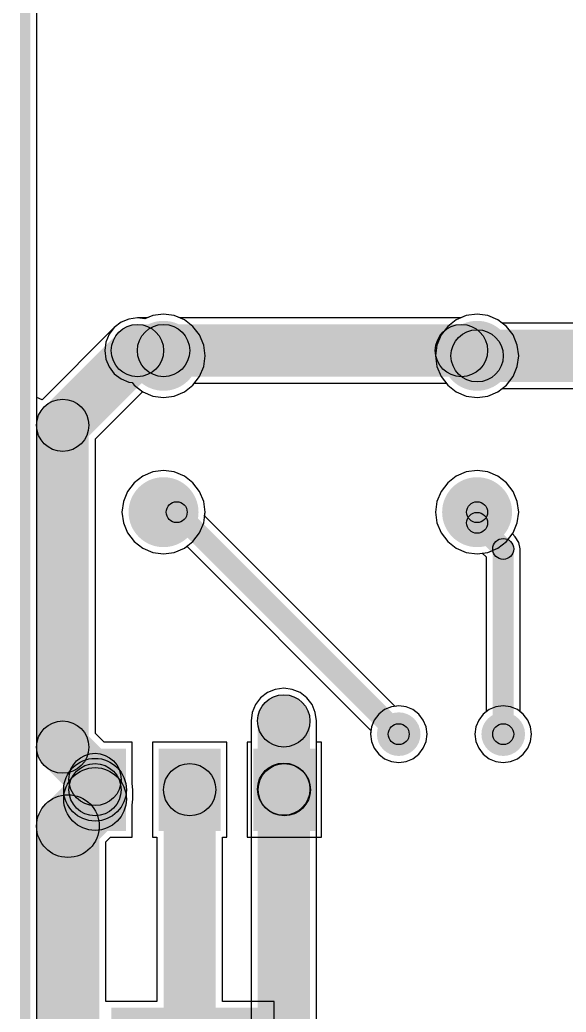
# Model space of a CAD drawing. Header units: millimetres. Extents: x -4.1 to 28.1, y -16.1 to 77.1.
# Drawn here: x -4.13 to 9.15, y 6.38 to 30.5 of the extents above; entities that cross this region are included whole.
import ezdxf

# ---------------------------------------------------------------- set-up
doc = ezdxf.new("R2010")
doc.units = ezdxf.units.MM
for name, color, linetype in [('BottomLayer', 5, 'Continuous'), ('KeepOutLayer', 6, 'Continuous'), ('PadHoleLayer', 156, 'Continuous'), ('TopLayer', 1, 'Continuous'), ('ViaHoleLayer', 16, 'Continuous')]:
    doc.layers.add(name, color=color, linetype=linetype)

# ---------------------------------------------------------------- blocks, each defined once
blk = doc.blocks.new('DIP_18_5')
at = {"layer": 'BottomLayer'}
blk.add_hatch(color=5, dxfattribs=at).paths.add_polyline_path([(-4.78, 10.69), (-3.72, 10.69), (-3.72, 9.63), (-4.78, 9.63)])
h = blk.add_hatch(color=5, dxfattribs=at)
edge = h.paths.add_edge_path()
edge.add_arc((4.25, 10.16), 0.53, 0, 360)
h = blk.add_hatch(color=5, dxfattribs=at)
edge = h.paths.add_edge_path()
edge.add_arc((-4.25, 7.62), 0.53, 0, 360)
h = blk.add_hatch(color=5, dxfattribs=at)
edge = h.paths.add_edge_path()
edge.add_arc((4.25, 7.62), 0.53, 0, 360)
h = blk.add_hatch(color=5, dxfattribs=at)
edge = h.paths.add_edge_path()
edge.add_arc((-4.25, 5.08), 0.53, 0, 360)
h = blk.add_hatch(color=5, dxfattribs=at)
edge = h.paths.add_edge_path()
edge.add_arc((4.25, 5.08), 0.53, 0, 360)
h = blk.add_hatch(color=5, dxfattribs=at)
edge = h.paths.add_edge_path()
edge.add_arc((-4.25, 2.54), 0.53, 0, 360)
h = blk.add_hatch(color=5, dxfattribs=at)
edge = h.paths.add_edge_path()
edge.add_arc((4.25, 2.54), 0.53, 0, 360)
h = blk.add_hatch(color=5, dxfattribs=at)
edge = h.paths.add_edge_path()
edge.add_arc((-4.25, 0), 0.53, 0, 360)
h = blk.add_hatch(color=5, dxfattribs=at)
edge = h.paths.add_edge_path()
edge.add_arc((4.25, 0), 0.53, 0, 360)
h = blk.add_hatch(color=5, dxfattribs=at)
edge = h.paths.add_edge_path()
edge.add_arc((-4.25, -2.54), 0.53, 0, 360)
h = blk.add_hatch(color=5, dxfattribs=at)
edge = h.paths.add_edge_path()
edge.add_arc((4.25, -2.54), 0.53, 0, 360)
h = blk.add_hatch(color=5, dxfattribs=at)
edge = h.paths.add_edge_path()
edge.add_arc((-4.25, -5.08), 0.53, 0, 360)
h = blk.add_hatch(color=5, dxfattribs=at)
edge = h.paths.add_edge_path()
edge.add_arc((4.25, -5.08), 0.53, 0, 360)
h = blk.add_hatch(color=5, dxfattribs=at)
edge = h.paths.add_edge_path()
edge.add_arc((-4.25, -7.62), 0.53, 0, 360)
h = blk.add_hatch(color=5, dxfattribs=at)
edge = h.paths.add_edge_path()
edge.add_arc((4.25, -7.62), 0.53, 0, 360)
h = blk.add_hatch(color=5, dxfattribs=at)
edge = h.paths.add_edge_path()
edge.add_arc((-4.25, -10.16), 0.53, 0, 360)
h = blk.add_hatch(color=5, dxfattribs=at)
edge = h.paths.add_edge_path()
edge.add_arc((4.25, -10.16), 0.53, 0, 360)
at = {"layer": 'PadHoleLayer'}
h = blk.add_hatch(color=156, dxfattribs=at)
edge = h.paths.add_edge_path()
edge.add_arc((-4.25, 10.16), 0.33, 0, 360)
h = blk.add_hatch(color=156, dxfattribs=at)
edge = h.paths.add_edge_path()
edge.add_arc((4.25, 10.16), 0.33, 0, 360)
h = blk.add_hatch(color=156, dxfattribs=at)
edge = h.paths.add_edge_path()
edge.add_arc((-4.25, 7.62), 0.33, 0, 360)
h = blk.add_hatch(color=156, dxfattribs=at)
edge = h.paths.add_edge_path()
edge.add_arc((4.25, 7.62), 0.33, 0, 360)
h = blk.add_hatch(color=156, dxfattribs=at)
edge = h.paths.add_edge_path()
edge.add_arc((-4.25, 5.08), 0.33, 0, 360)
h = blk.add_hatch(color=156, dxfattribs=at)
edge = h.paths.add_edge_path()
edge.add_arc((4.25, 5.08), 0.33, 0, 360)
h = blk.add_hatch(color=156, dxfattribs=at)
edge = h.paths.add_edge_path()
edge.add_arc((-4.25, 2.54), 0.33, 0, 360)
h = blk.add_hatch(color=156, dxfattribs=at)
edge = h.paths.add_edge_path()
edge.add_arc((4.25, 2.54), 0.33, 0, 360)
h = blk.add_hatch(color=156, dxfattribs=at)
edge = h.paths.add_edge_path()
edge.add_arc((-4.25, 0), 0.33, 0, 360)
h = blk.add_hatch(color=156, dxfattribs=at)
edge = h.paths.add_edge_path()
edge.add_arc((4.25, 0), 0.33, 0, 360)
h = blk.add_hatch(color=156, dxfattribs=at)
edge = h.paths.add_edge_path()
edge.add_arc((-4.25, -2.54), 0.33, 0, 360)
h = blk.add_hatch(color=156, dxfattribs=at)
edge = h.paths.add_edge_path()
edge.add_arc((4.25, -2.54), 0.33, 0, 360)
h = blk.add_hatch(color=156, dxfattribs=at)
edge = h.paths.add_edge_path()
edge.add_arc((-4.25, -5.08), 0.33, 0, 360)
h = blk.add_hatch(color=156, dxfattribs=at)
edge = h.paths.add_edge_path()
edge.add_arc((4.25, -5.08), 0.33, 0, 360)
h = blk.add_hatch(color=156, dxfattribs=at)
edge = h.paths.add_edge_path()
edge.add_arc((-4.25, -7.62), 0.33, 0, 360)
h = blk.add_hatch(color=156, dxfattribs=at)
edge = h.paths.add_edge_path()
edge.add_arc((4.25, -7.62), 0.33, 0, 360)
h = blk.add_hatch(color=156, dxfattribs=at)
edge = h.paths.add_edge_path()
edge.add_arc((-4.25, -10.16), 0.33, 0, 360)
h = blk.add_hatch(color=156, dxfattribs=at)
edge = h.paths.add_edge_path()
edge.add_arc((4.25, -10.16), 0.33, 0, 360)
at = {"layer": 'TopLayer'}
blk.add_hatch(color=1, dxfattribs=at).paths.add_polyline_path([(-4.78, 10.69), (-3.72, 10.69), (-3.72, 9.63), (-4.78, 9.63)])
h = blk.add_hatch(color=1, dxfattribs=at)
edge = h.paths.add_edge_path()
edge.add_arc((4.25, 10.16), 0.53, 0, 360)
h = blk.add_hatch(color=1, dxfattribs=at)
edge = h.paths.add_edge_path()
edge.add_arc((-4.25, 7.62), 0.53, 0, 360)
h = blk.add_hatch(color=1, dxfattribs=at)
edge = h.paths.add_edge_path()
edge.add_arc((4.25, 7.62), 0.53, 0, 360)
h = blk.add_hatch(color=1, dxfattribs=at)
edge = h.paths.add_edge_path()
edge.add_arc((-4.25, 5.08), 0.53, 0, 360)
h = blk.add_hatch(color=1, dxfattribs=at)
edge = h.paths.add_edge_path()
edge.add_arc((4.25, 5.08), 0.53, 0, 360)
h = blk.add_hatch(color=1, dxfattribs=at)
edge = h.paths.add_edge_path()
edge.add_arc((-4.25, 2.54), 0.53, 0, 360)
h = blk.add_hatch(color=1, dxfattribs=at)
edge = h.paths.add_edge_path()
edge.add_arc((4.25, 2.54), 0.53, 0, 360)
h = blk.add_hatch(color=1, dxfattribs=at)
edge = h.paths.add_edge_path()
edge.add_arc((-4.25, 0), 0.53, 0, 360)
h = blk.add_hatch(color=1, dxfattribs=at)
edge = h.paths.add_edge_path()
edge.add_arc((4.25, 0), 0.53, 0, 360)
h = blk.add_hatch(color=1, dxfattribs=at)
edge = h.paths.add_edge_path()
edge.add_arc((-4.25, -2.54), 0.53, 0, 360)
h = blk.add_hatch(color=1, dxfattribs=at)
edge = h.paths.add_edge_path()
edge.add_arc((4.25, -2.54), 0.53, 0, 360)
h = blk.add_hatch(color=1, dxfattribs=at)
edge = h.paths.add_edge_path()
edge.add_arc((-4.25, -5.08), 0.53, 0, 360)
h = blk.add_hatch(color=1, dxfattribs=at)
edge = h.paths.add_edge_path()
edge.add_arc((4.25, -5.08), 0.53, 0, 360)
h = blk.add_hatch(color=1, dxfattribs=at)
edge = h.paths.add_edge_path()
edge.add_arc((-4.25, -7.62), 0.53, 0, 360)
h = blk.add_hatch(color=1, dxfattribs=at)
edge = h.paths.add_edge_path()
edge.add_arc((4.25, -7.62), 0.53, 0, 360)
h = blk.add_hatch(color=1, dxfattribs=at)
edge = h.paths.add_edge_path()
edge.add_arc((-4.25, -10.16), 0.53, 0, 360)
h = blk.add_hatch(color=1, dxfattribs=at)
edge = h.paths.add_edge_path()
edge.add_arc((4.25, -10.16), 0.53, 0, 360)
blk = doc.blocks.new('SOT_223_6')
at = {"layer": 'TopLayer'}
for points in [[(-1.9, 4.4), (1.9, 4.4), (1.9, 2.4), (-1.9, 2.4)], [(-3.05, -1.9), (-1.55, -1.9), (-1.55, -3.9), (-3.05, -3.9)], [(-0.75, -1.9), (0.75, -1.9), (0.75, -3.9), (-0.75, -3.9)], [(1.55, -1.9), (3.05, -1.9), (3.05, -3.9), (1.55, -3.9)]]:
    blk.add_hatch(color=1, dxfattribs=at).paths.add_polyline_path(points)
blk = doc.blocks.new('RELAY_HF41F_012_ZST_10')
at = {"layer": 'BottomLayer'}
h = blk.add_hatch(color=5, dxfattribs=at)
edge = h.paths.add_edge_path()
edge.add_arc((-20.2, 0), 0.85, 0, 360)
h = blk.add_hatch(color=5, dxfattribs=at)
edge = h.paths.add_edge_path()
edge.add_arc((-16.4, 0), 0.85, 0, 360)
at = {"layer": 'PadHoleLayer'}
h = blk.add_hatch(color=156, dxfattribs=at)
edge = h.paths.add_edge_path()
edge.add_arc((-20.2, 0), 0.65, 0, 360)
h = blk.add_hatch(color=156, dxfattribs=at)
edge = h.paths.add_edge_path()
edge.add_arc((-16.4, 0), 0.65, 0, 360)
at = {"layer": 'TopLayer'}
h = blk.add_hatch(color=1, dxfattribs=at)
edge = h.paths.add_edge_path()
edge.add_arc((-20.2, 0), 0.85, 0, 360)
h = blk.add_hatch(color=1, dxfattribs=at)
edge = h.paths.add_edge_path()
edge.add_arc((-16.4, 0), 0.85, 0, 360)
blk = doc.blocks.new('RELAY_HF41F_012_ZST_11')
at = {"layer": 'BottomLayer'}
h = blk.add_hatch(color=5, dxfattribs=at)
edge = h.paths.add_edge_path()
edge.add_arc((-20.2, 0), 0.85, 0, 360)
h = blk.add_hatch(color=5, dxfattribs=at)
edge = h.paths.add_edge_path()
edge.add_arc((-16.4, 0), 0.85, 0, 360)
at = {"layer": 'PadHoleLayer'}
h = blk.add_hatch(color=156, dxfattribs=at)
edge = h.paths.add_edge_path()
edge.add_arc((-20.2, 0), 0.65, 0, 360)
h = blk.add_hatch(color=156, dxfattribs=at)
edge = h.paths.add_edge_path()
edge.add_arc((-16.4, 0), 0.65, 0, 360)
at = {"layer": 'TopLayer'}
h = blk.add_hatch(color=1, dxfattribs=at)
edge = h.paths.add_edge_path()
edge.add_arc((-20.2, 0), 0.85, 0, 360)
h = blk.add_hatch(color=1, dxfattribs=at)
edge = h.paths.add_edge_path()
edge.add_arc((-16.4, 0), 0.85, 0, 360)

msp = doc.modelspace()

# ---------------------------------------------------------------- hatches: boundary and pattern name
at = {"layer": 'BottomLayer'}
h = msp.add_hatch(color=5, dxfattribs=at)
edge = h.paths.add_edge_path()
edge.add_arc((-1.27, 22.462), 0.635, 0, 360)
h = msp.add_hatch(color=5, dxfattribs=at)
edge = h.paths.add_edge_path()
edge.add_arc((-0.635, 22.462), 0.635, 0, 360)
for points in [[(-1.27, 21.827), (-1.27, 23.097), (-0.635, 23.097), (-0.635, 21.827)], [(-0.635, 21.827), (-0.635, 23.097), (6.604, 23.097), (6.604, 21.827)], [(6.985, 21.7), (6.985, 22.97), (14.605, 22.97), (14.605, 21.7)], [(2.921, 2.314), (1.651, 2.314), (1.651, 13.462), (2.921, 13.462)]]:
    msp.add_hatch(color=5, dxfattribs=at).paths.add_polyline_path(points)
h = msp.add_hatch(color=5, dxfattribs=at)
edge = h.paths.add_edge_path()
edge.add_arc((-0.635, 22.462), 0.635, 0, 360)
h = msp.add_hatch(color=5, dxfattribs=at)
edge = h.paths.add_edge_path()
edge.add_arc((6.604, 22.462), 0.635, 0, 360)
h = msp.add_hatch(color=5, dxfattribs=at)
edge = h.paths.add_edge_path()
edge.add_arc((6.985, 22.335), 0.635, 0, 360)
h = msp.add_hatch(color=5, dxfattribs=at)
edge = h.paths.add_edge_path()
edge.add_arc((2.286, 13.462), 0.635, 0, 360)
h = msp.add_hatch(color=5, dxfattribs=at)
edge = h.paths.add_edge_path()
edge.add_arc((2.286, 13.462), 0.635, 0, 360)
at = {"layer": 'KeepOutLayer'}
msp.add_hatch(color=6, dxfattribs=at).paths.add_polyline_path([(-3.873, -16), (-4.127, -16), (-4.127, 77), (-3.873, 77)])
at = {"layer": 'TopLayer'}
for points in [[(-2.637, 20.197), (-3.535, 21.095), (-1.719, 22.911), (-0.821, 22.013)], [(-2.451, 12.826), (-3.721, 12.826), (-3.721, 20.646), (-2.451, 20.646)], [(-0.495, 18.355), (-0.135, 18.715), (5.26, 13.32), (4.9, 12.96)], [(7.239, 18.276), (6.731, 18.276), (6.731, 18.535), (7.239, 18.535)], [(6.805, 18.097), (7.165, 18.456), (7.8, 17.821), (7.44, 17.462)], [(7.874, 13.14), (7.366, 13.14), (7.366, 17.641), (7.874, 17.641)], [(-3.535, 12.377), (-2.637, 13.275), (-1.851, 12.489), (-2.749, 11.591)], [(2.921, 11.804), (1.651, 11.804), (1.651, 13.462), (2.921, 13.462)], [(-2.42, 10.367), (-3.497, 11.444), (-2.839, 12.103), (-1.761, 11.025)], [(1.837, 11.355), (2.735, 12.253), (2.749, 12.239), (1.851, 11.341)], [(-1.665, 11.79), (-2.935, 11.79), (-2.935, 12.04), (-1.665, 12.04)], [(-1.538, 11.564), (-3.062, 11.564), (-3.062, 11.79), (-1.538, 11.79)], [(0.635, 5.49), (-0.635, 5.49), (-0.635, 11.79), (0.635, 11.79)], [(-2.197, -8.471), (-3.721, -8.471), (-3.721, 10.905), (-2.197, 10.905)]]:
    msp.add_hatch(color=1, dxfattribs=at).paths.add_polyline_path(points)
h = msp.add_hatch(color=1, dxfattribs=at)
edge = h.paths.add_edge_path()
edge.add_arc((-1.27, 22.462), 0.635, 0, 360)
h = msp.add_hatch(color=1, dxfattribs=at)
edge = h.paths.add_edge_path()
edge.add_arc((-3.086, 20.646), 0.635, 0, 360)
h = msp.add_hatch(color=1, dxfattribs=at)
edge = h.paths.add_edge_path()
edge.add_arc((-3.086, 20.646), 0.635, 0, 360)
h = msp.add_hatch(color=1, dxfattribs=at)
edge = h.paths.add_edge_path()
edge.add_arc((-0.315, 18.535), 0.254, 0, 360)
h = msp.add_hatch(color=1, dxfattribs=at)
edge = h.paths.add_edge_path()
edge.add_arc((6.985, 18.535), 0.254, 0, 360)
h = msp.add_hatch(color=1, dxfattribs=at)
edge = h.paths.add_edge_path()
edge.add_arc((6.985, 18.276), 0.254, 0, 360)
h = msp.add_hatch(color=1, dxfattribs=at)
edge = h.paths.add_edge_path()
edge.add_arc((6.985, 18.276), 0.254, 0, 360)
h = msp.add_hatch(color=1, dxfattribs=at)
edge = h.paths.add_edge_path()
edge.add_arc((7.62, 17.641), 0.254, 0, 360)
h = msp.add_hatch(color=1, dxfattribs=at)
edge = h.paths.add_edge_path()
edge.add_arc((7.62, 17.641), 0.254, 0, 360)
h = msp.add_hatch(color=1, dxfattribs=at)
edge = h.paths.add_edge_path()
edge.add_arc((2.286, 13.462), 0.635, 0, 360)
h = msp.add_hatch(color=1, dxfattribs=at)
edge = h.paths.add_edge_path()
edge.add_arc((2.286, 13.462), 0.635, 0, 360)
h = msp.add_hatch(color=1, dxfattribs=at)
edge = h.paths.add_edge_path()
edge.add_arc((-3.086, 12.826), 0.635, 0, 360)
h = msp.add_hatch(color=1, dxfattribs=at)
edge = h.paths.add_edge_path()
edge.add_arc((-3.086, 12.826), 0.635, 0, 360)
h = msp.add_hatch(color=1, dxfattribs=at)
edge = h.paths.add_edge_path()
edge.add_arc((5.08, 13.14), 0.254, 0, 360)
h = msp.add_hatch(color=1, dxfattribs=at)
edge = h.paths.add_edge_path()
edge.add_arc((7.62, 13.14), 0.254, 0, 360)
h = msp.add_hatch(color=1, dxfattribs=at)
edge = h.paths.add_edge_path()
edge.add_arc((-2.3, 11.79), 0.762, 0, 360)
h = msp.add_hatch(color=1, dxfattribs=at)
edge = h.paths.add_edge_path()
edge.add_arc((-2.3, 12.04), 0.635, 0, 360)
h = msp.add_hatch(color=1, dxfattribs=at)
edge = h.paths.add_edge_path()
edge.add_arc((-2.3, 12.04), 0.635, 0, 360)
h = msp.add_hatch(color=1, dxfattribs=at)
edge = h.paths.add_edge_path()
edge.add_arc((-2.3, 11.564), 0.762, 0, 360)
h = msp.add_hatch(color=1, dxfattribs=at)
edge = h.paths.add_edge_path()
edge.add_arc((-2.3, 11.564), 0.762, 0, 360)
h = msp.add_hatch(color=1, dxfattribs=at)
edge = h.paths.add_edge_path()
edge.add_arc((-2.3, 11.79), 0.635, 0, 360)
h = msp.add_hatch(color=1, dxfattribs=at)
edge = h.paths.add_edge_path()
edge.add_arc((0, 11.79), 0.635, 0, 360)
h = msp.add_hatch(color=1, dxfattribs=at)
edge = h.paths.add_edge_path()
edge.add_arc((2.286, 11.804), 0.635, 0, 360)
h = msp.add_hatch(color=1, dxfattribs=at)
edge = h.paths.add_edge_path()
edge.add_arc((2.286, 11.804), 0.635, 0, 360)
h = msp.add_hatch(color=1, dxfattribs=at)
edge = h.paths.add_edge_path()
edge.add_arc((2.3, 11.79), 0.635, 0, 360)
h = msp.add_hatch(color=1, dxfattribs=at)
edge = h.paths.add_edge_path()
edge.add_arc((-2.959, 10.905), 0.762, 0, 360)
h = msp.add_hatch(color=1, dxfattribs=at)
edge = h.paths.add_edge_path()
edge.add_arc((-2.959, 10.905), 0.762, 0, 360)
at = {"layer": 'ViaHoleLayer'}
h = msp.add_hatch(color=16, dxfattribs=at)
edge = h.paths.add_edge_path()
edge.add_arc((2.286, 13.462), 0.356, 0, 360)

# ---------------------------------------------------------------- linework, layer by layer
at = {"layer": 'BottomLayer'}
for p, q in [((-3.715, -15.715), (-3.715, 40.352)), ((-1.476, 23.229), (-1.667, 23.15)), ((-1.27, 23.256), (-1.476, 23.229)), ((-1.03, 23.256), (-1.27, 23.256)), ((-0.897, 23.312), (-1.03, 23.256)), ((-0.635, 23.346), (-0.897, 23.312)), ((-0.373, 23.312), (-0.635, 23.346)), ((-0.24, 23.256), (-0.373, 23.312)), ((6.59, 23.256), (-0.24, 23.256)), ((6.723, 23.312), (6.59, 23.256)), ((6.985, 23.346), (6.723, 23.312)), ((7.247, 23.312), (6.985, 23.346)), ((7.491, 23.211), (7.247, 23.312)), ((7.597, 23.129), (7.491, 23.211)), ((-1.832, 23.024), (-1.958, 22.859)), ((-1.667, 23.15), (-1.832, 23.024)), ((13.993, 23.129), (7.597, 23.129)), ((-1.958, 22.859), (-2.037, 22.668)), ((-2.037, 22.668), (-2.064, 22.462)), ((-2.064, 22.462), (-2.037, 22.256)), ((-2.037, 22.256), (-1.958, 22.065)), ((-1.958, 22.065), (-1.832, 21.9)), ((-1.832, 21.9), (-1.667, 21.774)), ((-1.667, 21.774), (-1.476, 21.695)), ((-1.476, 21.695), (-1.4, 21.685)), ((-1.4, 21.685), (-1.35, 21.62)), ((-1.35, 21.62), (-1.141, 21.459)), ((-0.129, 21.459), (0.08, 21.62)), ((0.08, 21.62), (0.117, 21.668)), ((0.117, 21.668), (6.233, 21.668)), ((6.233, 21.668), (6.27, 21.62)), ((6.27, 21.62), (6.479, 21.459)), ((7.491, 21.459), (7.597, 21.541)), ((7.597, 21.541), (13.993, 21.541)), ((-1.141, 21.459), (-0.897, 21.358)), ((-0.897, 21.358), (-0.635, 21.324)), ((-0.635, 21.324), (-0.373, 21.358)), ((-0.373, 21.358), (-0.129, 21.459)), ((6.479, 21.459), (6.723, 21.358)), ((6.723, 21.358), (6.985, 21.324)), ((6.985, 21.324), (7.247, 21.358)), ((7.247, 21.358), (7.491, 21.459)), ((-0.635, 19.546), (-0.897, 19.512)), ((-0.373, 19.512), (-0.635, 19.546)), ((6.985, 19.546), (6.723, 19.512)), ((7.247, 19.512), (6.985, 19.546)), ((-1.141, 19.411), (-1.35, 19.25)), ((-0.897, 19.512), (-1.141, 19.411)), ((-0.129, 19.411), (-0.373, 19.512)), ((0.08, 19.25), (-0.129, 19.411)), ((6.479, 19.411), (6.27, 19.25)), ((6.723, 19.512), (6.479, 19.411)), ((7.491, 19.411), (7.247, 19.512)), ((7.7, 19.25), (7.491, 19.411)), ((-1.35, 19.25), (-1.511, 19.041)), ((0.241, 19.041), (0.08, 19.25)), ((6.27, 19.25), (6.109, 19.041)), ((7.861, 19.041), (7.7, 19.25)), ((-1.511, 19.041), (-1.612, 18.797)), ((0.342, 18.797), (0.241, 19.041)), ((6.109, 19.041), (6.008, 18.797)), ((7.962, 18.797), (7.861, 19.041)), ((-1.612, 18.797), (-1.646, 18.535)), ((0.376, 18.535), (0.342, 18.797)), ((6.008, 18.797), (5.974, 18.535)), ((7.996, 18.535), (7.962, 18.797)), ((-1.646, 18.535), (-1.612, 18.273)), ((0.342, 18.273), (0.376, 18.535)), ((5.974, 18.535), (6.008, 18.273)), ((7.962, 18.273), (7.996, 18.535)), ((-1.612, 18.273), (-1.511, 18.029)), ((0.241, 18.029), (0.342, 18.273)), ((6.008, 18.273), (6.109, 18.029)), ((7.861, 18.029), (7.962, 18.273)), ((-1.511, 18.029), (-1.35, 17.82)), ((0.08, 17.82), (0.241, 18.029)), ((6.109, 18.029), (6.27, 17.82)), ((7.7, 17.82), (7.861, 18.029)), ((-1.35, 17.82), (-1.141, 17.659)), ((-1.141, 17.659), (-0.897, 17.558)), ((-0.373, 17.558), (-0.129, 17.659)), ((-0.129, 17.659), (0.08, 17.82)), ((6.27, 17.82), (6.479, 17.659)), ((6.479, 17.659), (6.723, 17.558)), ((7.247, 17.558), (7.491, 17.659)), ((7.491, 17.659), (7.7, 17.82)), ((-0.897, 17.558), (-0.635, 17.524)), ((-0.635, 17.524), (-0.373, 17.558)), ((6.723, 17.558), (6.985, 17.524)), ((6.985, 17.524), (7.247, 17.558)), ((2.08, 14.229), (1.889, 14.15)), ((2.286, 14.256), (2.08, 14.229)), ((2.492, 14.229), (2.286, 14.256)), ((2.683, 14.15), (2.492, 14.229)), ((1.724, 14.024), (1.598, 13.859)), ((1.889, 14.15), (1.724, 14.024)), ((2.848, 14.024), (2.683, 14.15)), ((2.974, 13.859), (2.848, 14.024)), ((1.598, 13.859), (1.519, 13.668)), ((3.053, 13.668), (2.974, 13.859)), ((4.902, 13.805), (4.736, 13.736)), ((5.08, 13.828), (4.902, 13.805)), ((5.258, 13.805), (5.08, 13.828)), ((5.424, 13.736), (5.258, 13.805)), ((7.442, 13.805), (7.276, 13.736)), ((7.62, 13.828), (7.442, 13.805)), ((7.798, 13.805), (7.62, 13.828)), ((7.964, 13.736), (7.798, 13.805)), ((1.519, 13.668), (1.492, 13.462)), ((3.08, 13.462), (3.053, 13.668)), ((4.593, 13.627), (4.484, 13.484)), ((4.736, 13.736), (4.593, 13.627)), ((5.567, 13.627), (5.424, 13.736)), ((5.676, 13.484), (5.567, 13.627)), ((7.133, 13.627), (7.024, 13.484)), ((7.276, 13.736), (7.133, 13.627)), ((8.107, 13.627), (7.964, 13.736)), ((8.216, 13.484), (8.107, 13.627)), ((1.492, 13.462), (1.492, 2.615)), ((3.08, 3.08), (3.08, 13.462)), ((4.415, 13.318), (4.392, 13.14)), ((4.484, 13.484), (4.415, 13.318)), ((5.745, 13.318), (5.676, 13.484)), ((5.768, 13.14), (5.745, 13.318)), ((6.955, 13.318), (6.932, 13.14)), ((7.024, 13.484), (6.955, 13.318)), ((8.285, 13.318), (8.216, 13.484)), ((8.308, 13.14), (8.285, 13.318)), ((4.392, 13.14), (4.415, 12.962)), ((5.745, 12.962), (5.768, 13.14)), ((6.932, 13.14), (6.955, 12.962)), ((8.285, 12.962), (8.308, 13.14)), ((4.415, 12.962), (4.484, 12.796)), ((4.484, 12.796), (4.593, 12.653)), ((5.567, 12.653), (5.676, 12.796)), ((5.676, 12.796), (5.745, 12.962)), ((6.955, 12.962), (7.024, 12.796)), ((7.024, 12.796), (7.133, 12.653)), ((8.107, 12.653), (8.216, 12.796)), ((8.216, 12.796), (8.285, 12.962)), ((4.593, 12.653), (4.736, 12.544)), ((4.736, 12.544), (4.902, 12.475)), ((5.258, 12.475), (5.424, 12.544)), ((5.424, 12.544), (5.567, 12.653)), ((7.133, 12.653), (7.276, 12.544)), ((7.276, 12.544), (7.442, 12.475)), ((7.798, 12.475), (7.964, 12.544)), ((7.964, 12.544), (8.107, 12.653)), ((4.902, 12.475), (5.08, 12.452)), ((5.08, 12.452), (5.258, 12.475)), ((7.442, 12.475), (7.62, 12.452)), ((7.62, 12.452), (7.798, 12.475))]:
    msp.add_line(p, q, dxfattribs=at)
for centre in [(-1.27, 22.462), (-0.635, 22.462), (-0.635, 22.462), (6.604, 22.462), (6.985, 22.335), (2.286, 13.462)]:
    msp.add_circle(centre, 0.635, dxfattribs=at)
at = {"layer": 'TopLayer'}
for p, q in [((-3.715, 21.32), (-3.715, 35.352)), ((-1.476, 23.229), (-1.667, 23.15)), ((-1.27, 23.256), (-1.476, 23.229)), ((-1.088, 23.232), (-1.27, 23.256)), ((-0.897, 23.312), (-1.088, 23.232)), ((-0.635, 23.346), (-0.897, 23.312)), ((-0.373, 23.312), (-0.635, 23.346)), ((-0.129, 23.211), (-0.373, 23.312)), ((0.08, 23.05), (-0.129, 23.211)), ((6.479, 23.211), (6.27, 23.05)), ((6.723, 23.312), (6.479, 23.211)), ((6.985, 23.346), (6.723, 23.312)), ((7.247, 23.312), (6.985, 23.346)), ((7.491, 23.211), (7.247, 23.312)), ((7.7, 23.05), (7.491, 23.211)), ((-1.832, 23.024), (-3.588, 21.267)), ((-1.667, 23.15), (-1.832, 23.024)), ((0.241, 22.841), (0.08, 23.05)), ((6.27, 23.05), (6.109, 22.841)), ((7.861, 22.841), (7.7, 23.05)), ((0.342, 22.597), (0.241, 22.841)), ((6.109, 22.841), (6.008, 22.597)), ((7.962, 22.597), (7.861, 22.841)), ((0.376, 22.335), (0.342, 22.597)), ((6.008, 22.597), (5.974, 22.335)), ((7.996, 22.335), (7.962, 22.597)), ((0.342, 22.073), (0.376, 22.335)), ((5.974, 22.335), (6.008, 22.073)), ((7.962, 22.073), (7.996, 22.335)), ((0.241, 21.829), (0.342, 22.073)), ((6.008, 22.073), (6.109, 21.829)), ((7.861, 21.829), (7.962, 22.073)), ((0.08, 21.62), (0.241, 21.829)), ((6.109, 21.829), (6.27, 21.62)), ((7.7, 21.62), (7.861, 21.829)), ((-0.129, 21.459), (0.08, 21.62)), ((6.27, 21.62), (6.479, 21.459)), ((7.491, 21.459), (7.7, 21.62)), ((-3.588, 21.267), (-3.715, 21.32)), ((-2.291, 20.317), (-1.146, 21.463)), ((-1.146, 21.463), (-1.141, 21.459)), ((-1.141, 21.459), (-0.897, 21.358)), ((-0.897, 21.358), (-0.635, 21.324)), ((-0.635, 21.324), (-0.373, 21.358)), ((-0.373, 21.358), (-0.129, 21.459)), ((6.479, 21.459), (6.723, 21.358)), ((6.723, 21.358), (6.985, 21.324)), ((6.985, 21.324), (7.247, 21.358)), ((7.247, 21.358), (7.491, 21.459)), ((-2.291, 13.155), (-2.291, 20.317)), ((-0.635, 19.546), (-0.897, 19.512)), ((-0.373, 19.512), (-0.635, 19.546)), ((6.985, 19.546), (6.723, 19.512)), ((7.247, 19.512), (6.985, 19.546)), ((-1.141, 19.411), (-1.35, 19.25)), ((-0.897, 19.512), (-1.141, 19.411)), ((-0.129, 19.411), (-0.373, 19.512)), ((0.08, 19.25), (-0.129, 19.411)), ((6.479, 19.411), (6.27, 19.25)), ((6.723, 19.512), (6.479, 19.411)), ((7.491, 19.411), (7.247, 19.512)), ((7.7, 19.25), (7.491, 19.411)), ((-1.35, 19.25), (-1.511, 19.041)), ((0.241, 19.041), (0.08, 19.25)), ((6.27, 19.25), (6.109, 19.041)), ((7.861, 19.041), (7.7, 19.25)), ((-1.511, 19.041), (-1.612, 18.797)), ((0.342, 18.797), (0.241, 19.041)), ((6.109, 19.041), (6.008, 18.797)), ((7.962, 18.797), (7.861, 19.041)), ((-1.612, 18.797), (-1.646, 18.535)), ((0.376, 18.535), (0.342, 18.797)), ((6.008, 18.797), (5.974, 18.535)), ((7.996, 18.535), (7.962, 18.797)), ((-1.646, 18.535), (-1.612, 18.273)), ((0.364, 18.442), (0.376, 18.535)), ((4.99, 13.816), (0.364, 18.442)), ((5.974, 18.535), (6.008, 18.273)), ((7.962, 18.273), (7.996, 18.535)), ((-1.612, 18.273), (-1.511, 18.029)), ((6.008, 18.273), (6.109, 18.029)), ((7.861, 18.029), (7.962, 18.273)), ((-1.511, 18.029), (-1.35, 17.82)), ((6.109, 18.029), (6.27, 17.82)), ((7.842, 18.005), (7.861, 18.029)), ((7.913, 17.934), (7.842, 18.005)), ((8.003, 17.8), (7.913, 17.934)), ((-1.35, 17.82), (-1.141, 17.659)), ((-1.141, 17.659), (-0.897, 17.558)), ((-0.373, 17.558), (-0.129, 17.659)), ((-0.129, 17.659), (-0.071, 17.705)), ((-0.071, 17.705), (4.404, 13.23)), ((6.27, 17.82), (6.479, 17.659)), ((6.479, 17.659), (6.723, 17.558)), ((8.034, 17.641), (8.003, 17.8)), ((8.034, 13.682), (8.034, 17.641)), ((-0.897, 17.558), (-0.635, 17.524)), ((-0.635, 17.524), (-0.373, 17.558)), ((6.723, 17.558), (6.985, 17.524)), ((6.985, 17.524), (7.108, 17.54)), ((7.108, 17.54), (7.206, 17.45)), ((7.206, 17.45), (7.206, 13.682)), ((2.08, 14.229), (1.889, 14.15)), ((2.286, 14.256), (2.08, 14.229)), ((2.492, 14.229), (2.286, 14.256)), ((2.683, 14.15), (2.492, 14.229)), ((1.724, 14.024), (1.598, 13.859)), ((1.889, 14.15), (1.724, 14.024)), ((2.848, 14.024), (2.683, 14.15)), ((2.974, 13.859), (2.848, 14.024)), ((1.598, 13.859), (1.519, 13.668)), ((3.053, 13.668), (2.974, 13.859)), ((5.08, 13.828), (4.99, 13.816)), ((5.258, 13.805), (5.08, 13.828)), ((5.424, 13.736), (5.258, 13.805)), ((1.519, 13.668), (1.492, 13.462)), ((3.08, 13.462), (3.053, 13.668)), ((5.567, 13.627), (5.424, 13.736)), ((5.676, 13.484), (5.567, 13.627)), ((7.133, 13.627), (7.024, 13.484)), ((7.206, 13.682), (7.133, 13.627)), ((8.107, 13.627), (8.034, 13.682)), ((8.216, 13.484), (8.107, 13.627)), ((1.492, 13.462), (1.492, 12.942)), ((3.08, 12.942), (3.08, 13.462)), ((5.745, 13.318), (5.676, 13.484)), ((5.768, 13.14), (5.745, 13.318)), ((6.955, 13.318), (6.932, 13.14)), ((7.024, 13.484), (6.955, 13.318)), ((8.285, 13.318), (8.216, 13.484)), ((8.308, 13.14), (8.285, 13.318)), ((-2.079, 12.942), (-2.291, 13.155)), ((4.404, 13.23), (4.392, 13.14)), ((4.392, 13.14), (4.415, 12.962)), ((5.745, 12.962), (5.768, 13.14)), ((6.932, 13.14), (6.955, 12.962)), ((8.285, 12.962), (8.308, 13.14)), ((-1.398, 12.942), (-2.079, 12.942)), ((-1.398, 11.941), (-1.398, 12.942)), ((0.902, 12.942), (-0.902, 12.942)), ((-0.902, 12.942), (-0.902, 10.638)), ((0.902, 10.638), (0.902, 12.942)), ((1.492, 12.942), (1.398, 12.942)), ((1.398, 12.942), (1.398, 10.638)), ((3.202, 12.942), (3.08, 12.942)), ((3.202, 10.638), (3.202, 12.942)), ((4.415, 12.962), (4.484, 12.796)), ((4.484, 12.796), (4.593, 12.653)), ((5.567, 12.653), (5.676, 12.796)), ((5.676, 12.796), (5.745, 12.962)), ((6.955, 12.962), (7.024, 12.796)), ((7.024, 12.796), (7.133, 12.653)), ((8.107, 12.653), (8.216, 12.796)), ((8.216, 12.796), (8.285, 12.962)), ((4.593, 12.653), (4.736, 12.544)), ((4.736, 12.544), (4.902, 12.475)), ((5.258, 12.475), (5.424, 12.544)), ((5.424, 12.544), (5.567, 12.653)), ((7.133, 12.653), (7.276, 12.544)), ((7.276, 12.544), (7.442, 12.475)), ((7.798, 12.475), (7.964, 12.544)), ((7.964, 12.544), (8.107, 12.653)), ((4.902, 12.475), (5.08, 12.452)), ((5.08, 12.452), (5.258, 12.475)), ((7.442, 12.475), (7.62, 12.452)), ((7.62, 12.452), (7.798, 12.475)), ((-1.378, 11.79), (-1.398, 11.941)), ((-1.378, 11.564), (-1.378, 11.79)), ((-1.398, 11.413), (-1.378, 11.564)), ((-1.398, 10.638), (-1.398, 11.413)), ((-1.378, 11.564), (-1.378, 11.564)), ((-2.036, 10.523), (-1.922, 10.638)), ((-1.922, 10.638), (-1.398, 10.638)), ((-0.902, 10.638), (-0.794, 10.638)), ((-0.794, 10.638), (-0.794, 6.642)), ((0.794, 6.642), (0.794, 10.638)), ((0.794, 10.638), (0.902, 10.638)), ((1.398, 10.638), (3.202, 10.638)), ((-2.036, 6.642), (-2.036, 10.523)), ((-0.794, 6.642), (-2.036, 6.642)), ((2.052, 6.642), (0.794, 6.642)), ((2.052, 5.177), (2.052, 6.642))]:
    msp.add_line(p, q, dxfattribs=at)
for centre, radius in [((-1.27, 22.462), 0.635), ((-3.086, 20.646), 0.635), ((-3.086, 20.646), 0.635), ((-0.315, 18.535), 0.254), ((6.985, 18.535), 0.254), ((6.985, 18.276), 0.254), ((6.985, 18.276), 0.254), ((7.62, 17.641), 0.254), ((7.62, 17.641), 0.254), ((2.286, 13.462), 0.635), ((-3.086, 12.826), 0.635), ((-3.086, 12.826), 0.635), ((5.08, 13.14), 0.254), ((7.62, 13.14), 0.254), ((-2.3, 11.79), 0.762), ((-2.3, 12.04), 0.635), ((-2.3, 12.04), 0.635), ((-2.3, 11.564), 0.762), ((-2.3, 11.564), 0.762), ((-2.3, 11.79), 0.635), ((0, 11.79), 0.635), ((2.286, 11.804), 0.635), ((2.286, 11.804), 0.635), ((2.3, 11.79), 0.635), ((-2.959, 10.905), 0.762), ((-2.959, 10.905), 0.762)]:
    msp.add_circle(centre, radius, dxfattribs=at)

# ---------------------------------------------------------------- block references
for name, p, rotation in [('RELAY_HF41F_012_ZST_11', (-0.635, 38.735), 90), ('RELAY_HF41F_012_ZST_10', (6.985, 38.735), 90), ('DIP_18_5', (15.24, 8.89), 90), ('SOT_223_6', (0, 8.89), 180)]:
    msp.add_blockref(name, p, dxfattribs=dict(rotation=rotation))

doc.saveas('drawing.dxf')
